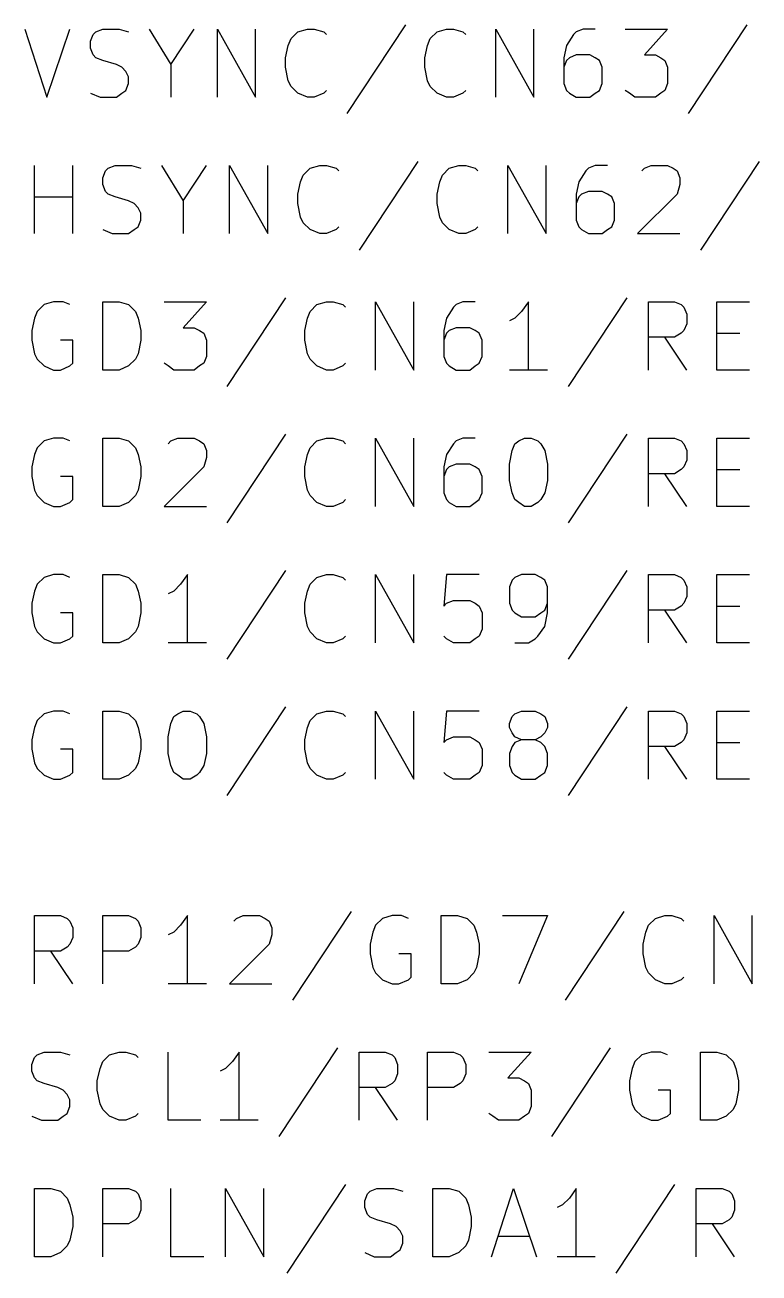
# Model space of a CAD drawing. Extents: x 10 to 287, y -200 to -10.
# Drawn here: x 55.75 to 69.42, y -78.36 to -55.12 of the extents above; entities that cross this region are included whole.
import ezdxf

# ---------------------------------------------------------------- set-up
doc = ezdxf.new("R2010")
doc.units = 0
doc.header["$MEASUREMENT"] = 0

msp = doc.modelspace()

# ---------------------------------------------------------------- linework, layer by layer
at = {"layer": 'Cyan 2'}
for p, q in [((55.753, -55.1942), (56.1594, -56.4642)), ((56.1594, -56.4642), (56.5912, -55.1942)), ((56.9722, -55.4228), (57.023, -55.2958)), ((57.023, -55.2958), (57.0738, -55.245)), ((57.0738, -55.245), (57.2008, -55.1942)), ((57.2008, -55.1942), (57.5056, -55.1942)), ((57.5056, -55.1942), (57.6834, -55.245)), ((58.0644, -55.1942), (58.4708, -55.8546)), ((58.4708, -55.8546), (58.9026, -55.1942)), ((59.3344, -56.4642), (59.3344, -55.1942)), ((59.3344, -55.1942), (60.0456, -56.4642)), ((60.0456, -56.4642), (60.0456, -55.1942)), ((60.706, -55.372), (60.833, -55.245)), ((60.833, -55.245), (61.0108, -55.1942)), ((61.0108, -55.1942), (61.1378, -55.1942)), ((61.1378, -55.1942), (61.3156, -55.245)), ((61.3156, -55.245), (61.3664, -55.2958)), ((62.8396, -55.118), (61.7474, -56.769)), ((63.2968, -55.372), (63.4238, -55.245)), ((63.4238, -55.245), (63.6016, -55.1942)), ((63.6016, -55.1942), (63.7286, -55.1942)), ((63.7286, -55.1942), (63.9064, -55.245)), ((63.9064, -55.245), (63.9572, -55.2958)), ((64.516, -56.4642), (64.516, -55.1942)), ((64.516, -55.1942), (65.2272, -56.4642)), ((65.2272, -56.4642), (65.2272, -55.1942)), ((65.9638, -55.2958), (65.8368, -55.499)), ((66.0146, -55.245), (65.9638, -55.2958)), ((66.1416, -55.1942), (66.0146, -55.245)), ((66.3702, -55.1942), (66.1416, -55.1942)), ((66.929, -55.1942), (67.7164, -55.1942)), ((67.7164, -55.1942), (67.2846, -55.6768)), ((69.1896, -55.118), (68.0974, -56.769)), ((56.9722, -55.5498), (56.9722, -55.4228)), ((60.6044, -55.7276), (60.6552, -55.499)), ((60.6552, -55.499), (60.706, -55.372)), ((63.1952, -55.7276), (63.246, -55.499)), ((63.246, -55.499), (63.2968, -55.372)), ((65.8368, -55.499), (65.786, -55.7276)), ((57.023, -55.6768), (56.9722, -55.5498)), ((57.0738, -55.7276), (57.023, -55.6768)), ((57.2008, -55.7784), (57.0738, -55.7276)), ((60.6044, -55.9054), (60.6044, -55.7276)), ((63.1952, -55.9054), (63.1952, -55.7276)), ((65.786, -55.7276), (65.786, -56.2102)), ((65.8876, -55.7276), (65.8368, -55.7784)), ((66.0146, -55.6768), (65.8876, -55.7276)), ((66.2686, -55.6768), (66.0146, -55.6768)), ((66.3702, -55.7276), (66.2686, -55.6768)), ((66.4464, -55.7784), (66.3702, -55.7276)), ((67.2846, -55.6768), (67.4878, -55.6768)), ((67.4878, -55.6768), (67.5894, -55.7276)), ((67.5894, -55.7276), (67.6656, -55.7784)), ((57.4548, -55.8546), (57.2008, -55.7784)), ((57.5564, -55.9054), (57.4548, -55.8546)), ((57.6326, -55.9816), (57.5564, -55.9054)), ((57.6834, -56.0832), (57.6326, -55.9816)), ((58.4708, -55.8546), (58.4708, -56.4642)), ((60.6552, -56.1594), (60.6044, -55.9054)), ((63.246, -56.1594), (63.1952, -55.9054)), ((65.8368, -55.7784), (65.786, -55.9054)), ((66.4972, -55.9054), (66.4464, -55.7784)), ((66.4972, -56.2102), (66.4972, -55.9054)), ((67.6656, -55.7784), (67.7164, -55.9054)), ((67.7164, -55.9054), (67.7164, -56.2102)), ((57.6326, -56.3372), (57.6834, -56.2102)), ((57.6834, -56.2102), (57.6834, -56.0832)), ((60.706, -56.261), (60.6552, -56.1594)), ((63.2968, -56.261), (63.246, -56.1594)), ((65.786, -56.2102), (65.8368, -56.3372)), ((66.4464, -56.3372), (66.4972, -56.2102)), ((67.7164, -56.2102), (67.6656, -56.3372)), ((56.9722, -56.388), (57.15, -56.4642)), ((57.15, -56.4642), (57.4548, -56.4642)), ((57.4548, -56.4642), (57.5564, -56.388)), ((57.5564, -56.388), (57.6326, -56.3372)), ((60.833, -56.388), (60.706, -56.261)), ((61.0108, -56.4642), (60.833, -56.388)), ((61.1378, -56.4642), (61.0108, -56.4642)), ((61.3156, -56.388), (61.1378, -56.4642)), ((61.3664, -56.3372), (61.3156, -56.388)), ((63.4238, -56.388), (63.2968, -56.261)), ((63.6016, -56.4642), (63.4238, -56.388)), ((63.7286, -56.4642), (63.6016, -56.4642)), ((63.9064, -56.388), (63.7286, -56.4642)), ((63.9572, -56.3372), (63.9064, -56.388)), ((65.8368, -56.3372), (65.8876, -56.388)), ((65.8876, -56.388), (66.0146, -56.4642)), ((66.0146, -56.4642), (66.2686, -56.4642)), ((66.2686, -56.4642), (66.3702, -56.388)), ((66.3702, -56.388), (66.4464, -56.3372)), ((67.0052, -56.388), (66.929, -56.3372)), ((67.1068, -56.4642), (67.0052, -56.388)), ((67.4878, -56.4642), (67.1068, -56.4642)), ((67.5894, -56.388), (67.4878, -56.4642)), ((67.6656, -56.3372), (67.5894, -56.388)), ((55.9308, -59.0042), (55.9308, -57.7342)), ((56.642, -59.0042), (56.642, -57.7342)), ((57.2008, -57.9628), (57.2516, -57.8358)), ((57.2516, -57.8358), (57.3024, -57.785)), ((57.3024, -57.785), (57.4294, -57.7342)), ((57.4294, -57.7342), (57.7342, -57.7342)), ((57.7342, -57.7342), (57.912, -57.785)), ((58.293, -57.7342), (58.6994, -58.3946)), ((58.6994, -58.3946), (59.1312, -57.7342)), ((59.563, -59.0042), (59.563, -57.7342)), ((59.563, -57.7342), (60.2742, -59.0042)), ((60.2742, -59.0042), (60.2742, -57.7342)), ((60.9346, -57.912), (61.0616, -57.785)), ((61.0616, -57.785), (61.2394, -57.7342)), ((61.2394, -57.7342), (61.3664, -57.7342)), ((61.3664, -57.7342), (61.5442, -57.785)), ((61.5442, -57.785), (61.595, -57.8358)), ((63.0682, -57.658), (61.976, -59.309)), ((63.5254, -57.912), (63.6524, -57.785)), ((63.6524, -57.785), (63.8302, -57.7342)), ((63.8302, -57.7342), (63.9572, -57.7342)), ((63.9572, -57.7342), (64.135, -57.785)), ((64.135, -57.785), (64.1858, -57.8358)), ((64.7446, -59.0042), (64.7446, -57.7342)), ((64.7446, -57.7342), (65.4558, -59.0042)), ((65.4558, -59.0042), (65.4558, -57.7342)), ((66.1924, -57.8358), (66.0654, -58.039)), ((66.2432, -57.785), (66.1924, -57.8358)), ((66.3702, -57.7342), (66.2432, -57.785)), ((66.5988, -57.7342), (66.3702, -57.7342)), ((67.2338, -57.8358), (67.2846, -57.785)), ((67.2846, -57.785), (67.4116, -57.7342)), ((67.4116, -57.7342), (67.7164, -57.7342)), ((67.7164, -57.7342), (67.818, -57.785)), ((67.818, -57.785), (67.8942, -57.8358)), ((67.8942, -57.8358), (67.945, -57.9628)), ((69.4182, -57.658), (68.326, -59.309)), ((57.2008, -58.0898), (57.2008, -57.9628)), ((57.2516, -58.2168), (57.2008, -58.0898)), ((60.833, -58.2676), (60.8838, -58.039)), ((60.8838, -58.039), (60.9346, -57.912)), ((63.4238, -58.2676), (63.4746, -58.039)), ((63.4746, -58.039), (63.5254, -57.912)), ((66.0654, -58.039), (66.0146, -58.2676)), ((67.945, -58.0898), (67.8942, -58.2676)), ((67.945, -57.9628), (67.945, -58.0898)), ((55.9308, -58.3184), (56.642, -58.3184)), ((57.3024, -58.2676), (57.2516, -58.2168)), ((57.4294, -58.3184), (57.3024, -58.2676)), ((57.6834, -58.3946), (57.4294, -58.3184)), ((60.833, -58.4454), (60.833, -58.2676)), ((63.4238, -58.4454), (63.4238, -58.2676)), ((66.0146, -58.2676), (66.0146, -58.7502)), ((66.0654, -58.3184), (66.0146, -58.4454)), ((66.1162, -58.2676), (66.0654, -58.3184)), ((66.2432, -58.2168), (66.1162, -58.2676)), ((66.4972, -58.2168), (66.2432, -58.2168)), ((66.5988, -58.2676), (66.4972, -58.2168)), ((66.675, -58.3184), (66.5988, -58.2676)), ((66.7258, -58.4454), (66.675, -58.3184)), ((67.8942, -58.2676), (67.1576, -59.0042)), ((57.785, -58.4454), (57.6834, -58.3946)), ((57.8612, -58.5216), (57.785, -58.4454)), ((57.912, -58.6232), (57.8612, -58.5216)), ((58.6994, -58.3946), (58.6994, -59.0042)), ((60.8838, -58.6994), (60.833, -58.4454)), ((63.4746, -58.6994), (63.4238, -58.4454)), ((66.7258, -58.7502), (66.7258, -58.4454)), ((57.8612, -58.8772), (57.912, -58.7502)), ((57.912, -58.7502), (57.912, -58.6232)), ((60.9346, -58.801), (60.8838, -58.6994)), ((63.5254, -58.801), (63.4746, -58.6994)), ((66.0146, -58.7502), (66.0654, -58.8772)), ((66.675, -58.8772), (66.7258, -58.7502)), ((57.2008, -58.928), (57.3786, -59.0042)), ((57.3786, -59.0042), (57.6834, -59.0042)), ((57.6834, -59.0042), (57.785, -58.928)), ((57.785, -58.928), (57.8612, -58.8772)), ((61.0616, -58.928), (60.9346, -58.801)), ((61.2394, -59.0042), (61.0616, -58.928)), ((61.3664, -59.0042), (61.2394, -59.0042)), ((61.5442, -58.928), (61.3664, -59.0042)), ((61.595, -58.8772), (61.5442, -58.928)), ((63.6524, -58.928), (63.5254, -58.801)), ((63.8302, -59.0042), (63.6524, -58.928)), ((63.9572, -59.0042), (63.8302, -59.0042)), ((64.135, -58.928), (63.9572, -59.0042)), ((64.1858, -58.8772), (64.135, -58.928)), ((66.0654, -58.8772), (66.1162, -58.928)), ((66.1162, -58.928), (66.2432, -59.0042)), ((66.2432, -59.0042), (66.4972, -59.0042)), ((66.4972, -59.0042), (66.5988, -58.928)), ((66.5988, -58.928), (66.675, -58.8772)), ((67.1576, -59.0042), (67.945, -59.0042)), ((56.1086, -60.325), (55.9816, -60.452)), ((56.2864, -60.2742), (56.1086, -60.325)), ((56.4642, -60.2742), (56.2864, -60.2742)), ((56.5912, -60.325), (56.4642, -60.2742)), ((57.2008, -61.5442), (57.2008, -60.2742)), ((57.2008, -60.2742), (57.5056, -60.2742)), ((57.5056, -60.2742), (57.6834, -60.325)), ((57.6834, -60.325), (57.8104, -60.452)), ((58.3438, -60.2742), (59.1312, -60.2742)), ((59.1312, -60.2742), (58.6994, -60.7568)), ((60.6044, -60.198), (59.5122, -61.849)), ((61.0616, -60.452), (61.1886, -60.325)), ((61.1886, -60.325), (61.3664, -60.2742)), ((61.3664, -60.2742), (61.4934, -60.2742)), ((61.4934, -60.2742), (61.6712, -60.325)), ((61.6712, -60.325), (61.722, -60.3758)), ((62.2808, -61.5442), (62.2808, -60.2742)), ((62.2808, -60.2742), (62.992, -61.5442)), ((62.992, -61.5442), (62.992, -60.2742)), ((63.7286, -60.3758), (63.6016, -60.579)), ((63.7794, -60.325), (63.7286, -60.3758)), ((63.9064, -60.2742), (63.7794, -60.325)), ((64.135, -60.2742), (63.9064, -60.2742)), ((65.1256, -60.2742), (64.9986, -60.452)), ((65.1256, -61.5442), (65.1256, -60.2742)), ((66.9544, -60.198), (65.8622, -61.849)), ((67.3608, -61.5442), (67.3608, -60.2742)), ((67.3608, -60.2742), (67.8434, -60.2742)), ((67.8434, -60.2742), (67.9704, -60.325)), ((67.9704, -60.325), (68.0212, -60.3758)), ((68.0212, -60.3758), (68.072, -60.5028)), ((68.6308, -61.5442), (68.6308, -60.2742)), ((68.6308, -60.2742), (69.2404, -60.2742)), ((55.9308, -60.579), (55.88, -60.8076)), ((55.9816, -60.452), (55.9308, -60.579)), ((57.8104, -60.452), (57.8612, -60.579)), ((57.8612, -60.579), (57.912, -60.8076)), ((60.96, -60.8076), (61.0108, -60.579)), ((61.0108, -60.579), (61.0616, -60.452)), ((63.6016, -60.579), (63.5508, -60.8076)), ((64.8716, -60.579), (64.77, -60.6298)), ((64.9986, -60.452), (64.8716, -60.579)), ((68.072, -60.5028), (68.072, -60.6806)), ((55.88, -60.8076), (55.88, -60.9854)), ((57.912, -60.8076), (57.912, -60.9854)), ((58.6994, -60.7568), (58.9026, -60.7568)), ((58.9026, -60.7568), (59.0042, -60.8076)), ((59.0042, -60.8076), (59.0804, -60.8584)), ((59.0804, -60.8584), (59.1312, -60.9854)), ((60.96, -60.9854), (60.96, -60.8076)), ((63.5508, -60.8076), (63.5508, -61.2902)), ((63.6016, -60.8584), (63.5508, -60.9854)), ((63.6524, -60.8076), (63.6016, -60.8584)), ((63.7794, -60.7568), (63.6524, -60.8076)), ((64.0334, -60.7568), (63.7794, -60.7568)), ((64.135, -60.8076), (64.0334, -60.7568)), ((64.2112, -60.8584), (64.135, -60.8076)), ((64.262, -60.9854), (64.2112, -60.8584)), ((67.9704, -60.8584), (67.8434, -60.9346)), ((68.0212, -60.8076), (67.9704, -60.8584)), ((68.072, -60.6806), (68.0212, -60.8076)), ((68.6308, -60.8584), (69.0626, -60.8584)), ((55.88, -60.9854), (55.9308, -61.2394)), ((56.642, -60.9854), (56.4134, -60.9854)), ((56.642, -61.4172), (56.642, -60.9854)), ((57.912, -60.9854), (57.8612, -61.2394)), ((59.1312, -60.9854), (59.1312, -61.2902)), ((61.0108, -61.2394), (60.96, -60.9854)), ((64.262, -61.2902), (64.262, -60.9854)), ((67.8434, -60.9346), (67.3608, -60.9346)), ((68.072, -61.5442), (67.6656, -60.9346)), ((55.9308, -61.2394), (55.9816, -61.341)), ((55.9816, -61.341), (56.1086, -61.468)), ((57.8104, -61.341), (57.6834, -61.468)), ((57.8612, -61.2394), (57.8104, -61.341)), ((59.1312, -61.2902), (59.0804, -61.4172)), ((61.0616, -61.341), (61.0108, -61.2394)), ((61.1886, -61.468), (61.0616, -61.341)), ((63.5508, -61.2902), (63.6016, -61.4172)), ((64.2112, -61.4172), (64.262, -61.2902)), ((56.1086, -61.468), (56.2864, -61.5442)), ((56.2864, -61.5442), (56.4134, -61.5442)), ((56.4134, -61.5442), (56.5912, -61.468)), ((56.5912, -61.468), (56.642, -61.4172)), ((57.5056, -61.5442), (57.2008, -61.5442)), ((57.6834, -61.468), (57.5056, -61.5442)), ((58.42, -61.468), (58.3438, -61.4172)), ((58.5216, -61.5442), (58.42, -61.468)), ((58.9026, -61.5442), (58.5216, -61.5442)), ((59.0042, -61.468), (58.9026, -61.5442)), ((59.0804, -61.4172), (59.0042, -61.468)), ((61.3664, -61.5442), (61.1886, -61.468)), ((61.4934, -61.5442), (61.3664, -61.5442)), ((61.6712, -61.468), (61.4934, -61.5442)), ((61.722, -61.4172), (61.6712, -61.468)), ((63.6016, -61.4172), (63.6524, -61.468)), ((63.6524, -61.468), (63.7794, -61.5442)), ((63.7794, -61.5442), (64.0334, -61.5442)), ((64.0334, -61.5442), (64.135, -61.468)), ((64.135, -61.468), (64.2112, -61.4172)), ((65.4812, -61.5442), (64.77, -61.5442)), ((69.2404, -61.5442), (68.6308, -61.5442)), ((60.6044, -62.738), (59.5122, -64.389)), ((66.9544, -62.738), (65.8622, -64.389)), ((56.1086, -62.865), (55.9816, -62.992)), ((56.2864, -62.8142), (56.1086, -62.865)), ((56.4642, -62.8142), (56.2864, -62.8142)), ((56.5912, -62.865), (56.4642, -62.8142)), ((57.2008, -64.0842), (57.2008, -62.8142)), ((57.2008, -62.8142), (57.5056, -62.8142)), ((57.5056, -62.8142), (57.6834, -62.865)), ((57.6834, -62.865), (57.8104, -62.992)), ((58.42, -62.9158), (58.4708, -62.865)), ((58.4708, -62.865), (58.5978, -62.8142)), ((58.5978, -62.8142), (58.9026, -62.8142)), ((58.9026, -62.8142), (59.0042, -62.865)), ((59.0042, -62.865), (59.0804, -62.9158)), ((59.0804, -62.9158), (59.1312, -63.0428)), ((61.0616, -62.992), (61.1886, -62.865)), ((61.1886, -62.865), (61.3664, -62.8142)), ((61.3664, -62.8142), (61.4934, -62.8142)), ((61.4934, -62.8142), (61.6712, -62.865)), ((61.6712, -62.865), (61.722, -62.9158)), ((62.2808, -64.0842), (62.2808, -62.8142)), ((62.2808, -62.8142), (62.992, -64.0842)), ((62.992, -64.0842), (62.992, -62.8142)), ((63.7286, -62.9158), (63.6016, -63.119)), ((63.7794, -62.865), (63.7286, -62.9158)), ((63.9064, -62.8142), (63.7794, -62.865)), ((64.135, -62.8142), (63.9064, -62.8142)), ((64.8208, -63.0428), (64.8716, -62.9158)), ((64.8716, -62.9158), (64.9478, -62.865)), ((64.9478, -62.865), (65.0494, -62.8142)), ((65.0494, -62.8142), (65.1764, -62.8142)), ((65.1764, -62.8142), (65.3034, -62.865)), ((65.3034, -62.865), (65.3542, -62.9158)), ((65.3542, -62.9158), (65.4304, -63.0428)), ((67.3608, -64.0842), (67.3608, -62.8142)), ((67.3608, -62.8142), (67.8434, -62.8142)), ((67.8434, -62.8142), (67.9704, -62.865)), ((67.9704, -62.865), (68.0212, -62.9158)), ((68.0212, -62.9158), (68.072, -63.0428)), ((68.6308, -64.0842), (68.6308, -62.8142)), ((68.6308, -62.8142), (69.2404, -62.8142)), ((55.9308, -63.119), (55.88, -63.3476)), ((55.9816, -62.992), (55.9308, -63.119)), ((57.8104, -62.992), (57.8612, -63.119)), ((57.8612, -63.119), (57.912, -63.3476)), ((59.1312, -63.1698), (59.0804, -63.3476)), ((59.1312, -63.0428), (59.1312, -63.1698)), ((60.96, -63.3476), (61.0108, -63.119)), ((61.0108, -63.119), (61.0616, -62.992)), ((63.6016, -63.119), (63.5508, -63.3476)), ((64.77, -63.2968), (64.8208, -63.0428)), ((65.4304, -63.0428), (65.4812, -63.2968)), ((68.072, -63.0428), (68.072, -63.2206)), ((55.88, -63.3476), (55.88, -63.5254)), ((57.912, -63.3476), (57.912, -63.5254)), ((59.0804, -63.3476), (58.3438, -64.0842)), ((60.96, -63.5254), (60.96, -63.3476)), ((63.5508, -63.3476), (63.5508, -63.8302)), ((63.6016, -63.3984), (63.5508, -63.5254)), ((63.6524, -63.3476), (63.6016, -63.3984)), ((63.7794, -63.2968), (63.6524, -63.3476)), ((64.0334, -63.2968), (63.7794, -63.2968)), ((64.135, -63.3476), (64.0334, -63.2968)), ((64.2112, -63.3984), (64.135, -63.3476)), ((64.262, -63.5254), (64.2112, -63.3984)), ((64.77, -63.6016), (64.77, -63.2968)), ((65.4812, -63.2968), (65.4812, -63.6016)), ((67.9704, -63.3984), (67.8434, -63.4746)), ((68.0212, -63.3476), (67.9704, -63.3984)), ((68.072, -63.2206), (68.0212, -63.3476)), ((68.6308, -63.3984), (69.0626, -63.3984)), ((55.88, -63.5254), (55.9308, -63.7794)), ((56.642, -63.5254), (56.4134, -63.5254)), ((56.642, -63.9572), (56.642, -63.5254)), ((57.912, -63.5254), (57.8612, -63.7794)), ((61.0108, -63.7794), (60.96, -63.5254)), ((64.262, -63.8302), (64.262, -63.5254)), ((64.8208, -63.8302), (64.77, -63.6016)), ((65.4812, -63.6016), (65.4304, -63.8302)), ((67.8434, -63.4746), (67.3608, -63.4746)), ((68.072, -64.0842), (67.6656, -63.4746)), ((55.9308, -63.7794), (55.9816, -63.881)), ((55.9816, -63.881), (56.1086, -64.008)), ((57.8104, -63.881), (57.6834, -64.008)), ((57.8612, -63.7794), (57.8104, -63.881)), ((61.0616, -63.881), (61.0108, -63.7794)), ((61.1886, -64.008), (61.0616, -63.881)), ((63.5508, -63.8302), (63.6016, -63.9572)), ((64.2112, -63.9572), (64.262, -63.8302)), ((64.8716, -63.9572), (64.8208, -63.8302)), ((65.4304, -63.8302), (65.3542, -63.9572)), ((56.1086, -64.008), (56.2864, -64.0842)), ((56.2864, -64.0842), (56.4134, -64.0842)), ((56.4134, -64.0842), (56.5912, -64.008)), ((56.5912, -64.008), (56.642, -63.9572)), ((57.5056, -64.0842), (57.2008, -64.0842)), ((57.6834, -64.008), (57.5056, -64.0842)), ((58.3438, -64.0842), (59.1312, -64.0842)), ((61.3664, -64.0842), (61.1886, -64.008)), ((61.4934, -64.0842), (61.3664, -64.0842)), ((61.6712, -64.008), (61.4934, -64.0842)), ((61.722, -63.9572), (61.6712, -64.008)), ((63.6016, -63.9572), (63.6524, -64.008)), ((63.6524, -64.008), (63.7794, -64.0842)), ((63.7794, -64.0842), (64.0334, -64.0842)), ((64.0334, -64.0842), (64.135, -64.008)), ((64.135, -64.008), (64.2112, -63.9572)), ((64.9478, -64.008), (64.8716, -63.9572)), ((65.0494, -64.0842), (64.9478, -64.008)), ((65.1764, -64.0842), (65.0494, -64.0842)), ((65.3034, -64.008), (65.1764, -64.0842)), ((65.3542, -63.9572), (65.3034, -64.008)), ((69.2404, -64.0842), (68.6308, -64.0842)), ((60.6044, -65.278), (59.5122, -66.929)), ((66.9544, -65.278), (65.8622, -66.929)), ((55.9816, -65.532), (55.9308, -65.659)), ((56.1086, -65.405), (55.9816, -65.532)), ((56.2864, -65.3542), (56.1086, -65.405)), ((56.4642, -65.3542), (56.2864, -65.3542)), ((56.5912, -65.405), (56.4642, -65.3542)), ((57.2008, -66.6242), (57.2008, -65.3542)), ((57.2008, -65.3542), (57.5056, -65.3542)), ((57.5056, -65.3542), (57.6834, -65.405)), ((57.6834, -65.405), (57.8104, -65.532)), ((57.8104, -65.532), (57.8612, -65.659)), ((58.6486, -65.532), (58.5216, -65.659)), ((58.7756, -65.3542), (58.6486, -65.532)), ((58.7756, -66.6242), (58.7756, -65.3542)), ((61.0108, -65.659), (61.0616, -65.532)), ((61.0616, -65.532), (61.1886, -65.405)), ((61.1886, -65.405), (61.3664, -65.3542)), ((61.3664, -65.3542), (61.4934, -65.3542)), ((61.4934, -65.3542), (61.6712, -65.405)), ((61.6712, -65.405), (61.722, -65.4558)), ((62.2808, -66.6242), (62.2808, -65.3542)), ((62.2808, -65.3542), (62.992, -66.6242)), ((62.992, -66.6242), (62.992, -65.3542)), ((63.6016, -65.3542), (63.5508, -65.9384)), ((64.2112, -65.3542), (63.6016, -65.3542)), ((64.8208, -65.4558), (64.77, -65.5828)), ((64.8716, -65.405), (64.8208, -65.4558)), ((64.9986, -65.3542), (64.8716, -65.405)), ((65.2526, -65.3542), (64.9986, -65.3542)), ((65.3542, -65.405), (65.2526, -65.3542)), ((65.4304, -65.4558), (65.3542, -65.405)), ((65.4812, -65.5828), (65.4304, -65.4558)), ((67.3608, -66.6242), (67.3608, -65.3542)), ((67.3608, -65.3542), (67.8434, -65.3542)), ((67.8434, -65.3542), (67.9704, -65.405)), ((67.9704, -65.405), (68.0212, -65.4558)), ((68.0212, -65.4558), (68.072, -65.5828)), ((68.6308, -66.6242), (68.6308, -65.3542)), ((68.6308, -65.3542), (69.2404, -65.3542)), ((55.9308, -65.659), (55.88, -65.8876)), ((57.8612, -65.659), (57.912, -65.8876)), ((58.5216, -65.659), (58.42, -65.7098)), ((60.96, -65.8876), (61.0108, -65.659)), ((64.77, -65.5828), (64.77, -65.8876)), ((65.4812, -66.0654), (65.4812, -65.5828)), ((68.072, -65.7606), (68.0212, -65.8876)), ((68.072, -65.5828), (68.072, -65.7606)), ((55.88, -65.8876), (55.88, -66.0654)), ((57.912, -65.8876), (57.912, -66.0654)), ((60.96, -66.0654), (60.96, -65.8876)), ((63.5508, -65.9384), (63.6016, -65.8876)), ((63.6016, -65.8876), (63.7286, -65.8368)), ((63.7286, -65.8368), (64.0334, -65.8368)), ((64.0334, -65.8368), (64.135, -65.8876)), ((64.135, -65.8876), (64.2112, -65.9384)), ((64.2112, -65.9384), (64.262, -66.0654)), ((64.77, -65.8876), (64.8208, -66.0146)), ((65.4304, -66.0146), (65.4812, -65.8876)), ((67.9704, -65.9384), (67.8434, -66.0146)), ((68.0212, -65.8876), (67.9704, -65.9384)), ((68.6308, -65.9384), (69.0626, -65.9384)), ((55.88, -66.0654), (55.9308, -66.3194)), ((56.642, -66.0654), (56.4134, -66.0654)), ((56.642, -66.4972), (56.642, -66.0654)), ((57.912, -66.0654), (57.8612, -66.3194)), ((61.0108, -66.3194), (60.96, -66.0654)), ((64.262, -66.0654), (64.262, -66.3702)), ((64.8208, -66.0146), (64.8716, -66.0654)), ((64.8716, -66.0654), (64.9986, -66.1416)), ((64.9986, -66.1416), (65.2526, -66.1416)), ((65.2526, -66.1416), (65.3542, -66.0654)), ((65.3542, -66.0654), (65.4304, -66.0146)), ((65.4304, -66.3194), (65.4812, -66.0654)), ((67.8434, -66.0146), (67.3608, -66.0146)), ((68.072, -66.6242), (67.6656, -66.0146)), ((55.9308, -66.3194), (55.9816, -66.421)), ((55.9816, -66.421), (56.1086, -66.548)), ((57.8104, -66.421), (57.6834, -66.548)), ((57.8612, -66.3194), (57.8104, -66.421)), ((61.0616, -66.421), (61.0108, -66.3194)), ((61.1886, -66.548), (61.0616, -66.421)), ((64.262, -66.3702), (64.2112, -66.4972)), ((65.3034, -66.4972), (65.4304, -66.3194)), ((56.1086, -66.548), (56.2864, -66.6242)), ((56.2864, -66.6242), (56.4134, -66.6242)), ((56.4134, -66.6242), (56.5912, -66.548)), ((56.5912, -66.548), (56.642, -66.4972)), ((57.5056, -66.6242), (57.2008, -66.6242)), ((57.6834, -66.548), (57.5056, -66.6242)), ((59.1312, -66.6242), (58.42, -66.6242)), ((61.3664, -66.6242), (61.1886, -66.548)), ((61.4934, -66.6242), (61.3664, -66.6242)), ((61.6712, -66.548), (61.4934, -66.6242)), ((61.722, -66.4972), (61.6712, -66.548)), ((63.6016, -66.548), (63.5508, -66.4972)), ((63.7286, -66.6242), (63.6016, -66.548)), ((64.0334, -66.6242), (63.7286, -66.6242)), ((64.135, -66.548), (64.0334, -66.6242)), ((64.2112, -66.4972), (64.135, -66.548)), ((64.8716, -66.6242), (65.1256, -66.6242)), ((65.1256, -66.6242), (65.2526, -66.548)), ((65.2526, -66.548), (65.3034, -66.4972)), ((69.2404, -66.6242), (68.6308, -66.6242)), ((60.6044, -67.818), (59.5122, -69.469)), ((66.9544, -67.818), (65.8622, -69.469)), ((55.9816, -68.072), (55.9308, -68.199)), ((56.1086, -67.945), (55.9816, -68.072)), ((56.2864, -67.8942), (56.1086, -67.945)), ((56.4642, -67.8942), (56.2864, -67.8942)), ((56.5912, -67.945), (56.4642, -67.8942)), ((57.2008, -69.1642), (57.2008, -67.8942)), ((57.2008, -67.8942), (57.5056, -67.8942)), ((57.5056, -67.8942), (57.6834, -67.945)), ((57.6834, -67.945), (57.8104, -68.072)), ((57.8104, -68.072), (57.8612, -68.199)), ((58.4708, -68.1228), (58.5216, -67.9958)), ((58.5216, -67.9958), (58.5978, -67.945)), ((58.5978, -67.945), (58.6994, -67.8942)), ((58.6994, -67.8942), (58.8264, -67.8942)), ((58.8264, -67.8942), (58.9534, -67.945)), ((58.9534, -67.945), (59.0042, -67.9958)), ((59.0042, -67.9958), (59.0804, -68.1228)), ((61.0108, -68.199), (61.0616, -68.072)), ((61.0616, -68.072), (61.1886, -67.945)), ((61.1886, -67.945), (61.3664, -67.8942)), ((61.3664, -67.8942), (61.4934, -67.8942)), ((61.4934, -67.8942), (61.6712, -67.945)), ((61.6712, -67.945), (61.722, -67.9958)), ((62.2808, -69.1642), (62.2808, -67.8942)), ((62.2808, -67.8942), (62.992, -69.1642)), ((62.992, -69.1642), (62.992, -67.8942)), ((63.6016, -67.8942), (63.5508, -68.4784)), ((64.2112, -67.8942), (63.6016, -67.8942)), ((64.77, -68.1228), (64.8208, -67.9958)), ((64.8208, -67.9958), (64.8716, -67.945)), ((64.8716, -67.945), (64.9986, -67.8942)), ((64.9986, -67.8942), (65.2526, -67.8942)), ((65.2526, -67.8942), (65.3542, -67.945)), ((65.3542, -67.945), (65.4304, -67.9958)), ((65.4304, -67.9958), (65.4812, -68.1228)), ((67.3608, -69.1642), (67.3608, -67.8942)), ((67.3608, -67.8942), (67.8434, -67.8942)), ((67.8434, -67.8942), (67.9704, -67.945)), ((67.9704, -67.945), (68.0212, -67.9958)), ((68.0212, -67.9958), (68.072, -68.1228)), ((68.6308, -69.1642), (68.6308, -67.8942)), ((68.6308, -67.8942), (69.2404, -67.8942)), ((55.9308, -68.199), (55.88, -68.4276)), ((57.8612, -68.199), (57.912, -68.4276)), ((58.42, -68.3768), (58.4708, -68.1228)), ((59.0804, -68.1228), (59.1312, -68.3768)), ((60.96, -68.4276), (61.0108, -68.199)), ((64.77, -68.199), (64.77, -68.1228)), ((64.8208, -68.3006), (64.77, -68.199)), ((64.8716, -68.3768), (64.8208, -68.3006)), ((65.4304, -68.3006), (65.3542, -68.3768)), ((65.4812, -68.199), (65.4304, -68.3006)), ((65.4812, -68.1228), (65.4812, -68.199)), ((68.072, -68.3006), (68.0212, -68.4276)), ((68.072, -68.1228), (68.072, -68.3006)), ((55.88, -68.4276), (55.88, -68.6054)), ((57.912, -68.4276), (57.912, -68.6054)), ((58.42, -68.6816), (58.42, -68.3768)), ((59.1312, -68.3768), (59.1312, -68.6816)), ((60.96, -68.6054), (60.96, -68.4276)), ((63.5508, -68.4784), (63.6016, -68.4276)), ((63.6016, -68.4276), (63.7286, -68.3768)), ((63.7286, -68.3768), (64.0334, -68.3768)), ((64.0334, -68.3768), (64.135, -68.4276)), ((64.135, -68.4276), (64.2112, -68.4784)), ((64.2112, -68.4784), (64.262, -68.6054)), ((64.8208, -68.5546), (64.77, -68.6816)), ((64.8716, -68.4784), (64.8208, -68.5546)), ((64.9986, -68.4276), (64.8716, -68.3768)), ((64.9986, -68.4276), (64.8716, -68.4784)), ((65.2526, -68.4276), (64.9986, -68.4276)), ((65.3542, -68.3768), (65.2526, -68.4276)), ((65.3542, -68.4784), (65.2526, -68.4276)), ((65.4304, -68.5546), (65.3542, -68.4784)), ((65.4812, -68.6816), (65.4304, -68.5546)), ((67.8434, -68.5546), (67.3608, -68.5546)), ((68.072, -69.1642), (67.6656, -68.5546)), ((67.9704, -68.4784), (67.8434, -68.5546)), ((68.0212, -68.4276), (67.9704, -68.4784)), ((68.6308, -68.4784), (69.0626, -68.4784)), ((55.88, -68.6054), (55.9308, -68.8594)), ((56.642, -68.6054), (56.4134, -68.6054)), ((56.642, -69.0372), (56.642, -68.6054)), ((57.912, -68.6054), (57.8612, -68.8594)), ((58.4708, -68.9102), (58.42, -68.6816)), ((59.1312, -68.6816), (59.0804, -68.9102)), ((61.0108, -68.8594), (60.96, -68.6054)), ((64.262, -68.6054), (64.262, -68.9102)), ((64.77, -68.6816), (64.77, -68.9102)), ((65.4812, -68.9102), (65.4812, -68.6816)), ((55.9308, -68.8594), (55.9816, -68.961)), ((55.9816, -68.961), (56.1086, -69.088)), ((57.8104, -68.961), (57.6834, -69.088)), ((57.8612, -68.8594), (57.8104, -68.961)), ((58.5216, -69.0372), (58.4708, -68.9102)), ((59.0804, -68.9102), (59.0042, -69.0372)), ((61.0616, -68.961), (61.0108, -68.8594)), ((61.1886, -69.088), (61.0616, -68.961)), ((64.262, -68.9102), (64.2112, -69.0372)), ((64.77, -68.9102), (64.8208, -69.0372)), ((65.4304, -69.0372), (65.4812, -68.9102)), ((56.1086, -69.088), (56.2864, -69.1642)), ((56.2864, -69.1642), (56.4134, -69.1642)), ((56.4134, -69.1642), (56.5912, -69.088)), ((56.5912, -69.088), (56.642, -69.0372)), ((57.5056, -69.1642), (57.2008, -69.1642)), ((57.6834, -69.088), (57.5056, -69.1642)), ((58.5978, -69.088), (58.5216, -69.0372)), ((58.6994, -69.1642), (58.5978, -69.088)), ((58.8264, -69.1642), (58.6994, -69.1642)), ((58.9534, -69.088), (58.8264, -69.1642)), ((59.0042, -69.0372), (58.9534, -69.088)), ((61.3664, -69.1642), (61.1886, -69.088)), ((61.4934, -69.1642), (61.3664, -69.1642)), ((61.6712, -69.088), (61.4934, -69.1642)), ((61.722, -69.0372), (61.6712, -69.088)), ((63.6016, -69.088), (63.5508, -69.0372)), ((63.7286, -69.1642), (63.6016, -69.088)), ((64.0334, -69.1642), (63.7286, -69.1642)), ((64.135, -69.088), (64.0334, -69.1642)), ((64.2112, -69.0372), (64.135, -69.088)), ((64.8208, -69.0372), (64.8716, -69.088)), ((64.8716, -69.088), (64.9986, -69.1642)), ((64.9986, -69.1642), (65.2526, -69.1642)), ((65.2526, -69.1642), (65.3542, -69.088)), ((65.3542, -69.088), (65.4304, -69.0372)), ((69.2404, -69.1642), (68.6308, -69.1642)), ((55.9308, -72.9742), (55.9308, -71.7042)), ((55.9308, -71.7042), (56.4134, -71.7042)), ((56.4134, -71.7042), (56.5404, -71.755)), ((56.5404, -71.755), (56.5912, -71.8058)), ((56.5912, -71.8058), (56.642, -71.9328)), ((57.2008, -72.9742), (57.2008, -71.7042)), ((57.2008, -71.7042), (57.6834, -71.7042)), ((57.6834, -71.7042), (57.8104, -71.755)), ((57.8104, -71.755), (57.8612, -71.8058)), ((57.8612, -71.8058), (57.912, -71.9328)), ((58.7756, -71.7042), (58.6486, -71.882)), ((58.7756, -72.9742), (58.7756, -71.7042)), ((59.6392, -71.8058), (59.69, -71.755)), ((59.69, -71.755), (59.817, -71.7042)), ((59.817, -71.7042), (60.1218, -71.7042)), ((60.1218, -71.7042), (60.2234, -71.755)), ((60.2234, -71.755), (60.2996, -71.8058)), ((60.2996, -71.8058), (60.3504, -71.9328)), ((61.8236, -71.628), (60.7314, -73.279)), ((62.4078, -71.755), (62.2808, -71.882)), ((62.5856, -71.7042), (62.4078, -71.755)), ((62.7634, -71.7042), (62.5856, -71.7042)), ((62.8904, -71.755), (62.7634, -71.7042)), ((63.5, -72.9742), (63.5, -71.7042)), ((63.5, -71.7042), (63.8048, -71.7042)), ((63.8048, -71.7042), (63.9826, -71.755)), ((63.9826, -71.755), (64.1096, -71.882)), ((64.643, -71.7042), (65.4812, -71.7042)), ((65.4812, -71.7042), (64.9478, -72.9742)), ((66.9036, -71.628), (65.8114, -73.279)), ((67.3608, -71.882), (67.4878, -71.755)), ((67.4878, -71.755), (67.6656, -71.7042)), ((67.6656, -71.7042), (67.7926, -71.7042)), ((67.7926, -71.7042), (67.9704, -71.755)), ((67.9704, -71.755), (68.0212, -71.8058)), ((68.58, -72.9742), (68.58, -71.7042)), ((68.58, -71.7042), (69.2912, -72.9742)), ((69.2912, -72.9742), (69.2912, -71.7042)), ((56.642, -71.9328), (56.642, -72.1106)), ((57.912, -71.9328), (57.912, -72.1106)), ((58.5216, -72.009), (58.42, -72.0598)), ((58.6486, -71.882), (58.5216, -72.009)), ((60.3504, -71.9328), (60.3504, -72.0598)), ((62.23, -72.009), (62.1792, -72.2376)), ((62.2808, -71.882), (62.23, -72.009)), ((64.1096, -71.882), (64.1604, -72.009)), ((64.1604, -72.009), (64.2112, -72.2376)), ((67.2592, -72.2376), (67.31, -72.009)), ((67.31, -72.009), (67.3608, -71.882)), ((56.5912, -72.2376), (56.5404, -72.2884)), ((56.642, -72.1106), (56.5912, -72.2376)), ((57.8612, -72.2376), (57.8104, -72.2884)), ((57.912, -72.1106), (57.8612, -72.2376)), ((60.2996, -72.2376), (59.563, -72.9742)), ((60.3504, -72.0598), (60.2996, -72.2376)), ((62.1792, -72.2376), (62.1792, -72.4154)), ((64.2112, -72.2376), (64.2112, -72.4154)), ((67.2592, -72.4154), (67.2592, -72.2376)), ((56.4134, -72.3646), (55.9308, -72.3646)), ((56.642, -72.9742), (56.2356, -72.3646)), ((56.5404, -72.2884), (56.4134, -72.3646)), ((57.6834, -72.3646), (57.2008, -72.3646)), ((57.8104, -72.2884), (57.6834, -72.3646)), ((62.1792, -72.4154), (62.23, -72.6694)), ((62.9412, -72.4154), (62.7126, -72.4154)), ((62.9412, -72.8472), (62.9412, -72.4154)), ((64.2112, -72.4154), (64.1604, -72.6694)), ((67.31, -72.6694), (67.2592, -72.4154)), ((62.23, -72.6694), (62.2808, -72.771)), ((64.1604, -72.6694), (64.1096, -72.771)), ((67.3608, -72.771), (67.31, -72.6694)), ((59.1312, -72.9742), (58.42, -72.9742)), ((59.563, -72.9742), (60.3504, -72.9742)), ((62.2808, -72.771), (62.4078, -72.898)), ((62.4078, -72.898), (62.5856, -72.9742)), ((62.5856, -72.9742), (62.7126, -72.9742)), ((62.7126, -72.9742), (62.8904, -72.898)), ((62.8904, -72.898), (62.9412, -72.8472)), ((63.8048, -72.9742), (63.5, -72.9742)), ((63.9826, -72.898), (63.8048, -72.9742)), ((64.1096, -72.771), (63.9826, -72.898)), ((67.4878, -72.898), (67.3608, -72.771)), ((67.6656, -72.9742), (67.4878, -72.898)), ((67.7926, -72.9742), (67.6656, -72.9742)), ((67.9704, -72.898), (67.7926, -72.9742)), ((68.0212, -72.8472), (67.9704, -72.898)), ((55.88, -74.4728), (55.9308, -74.3458)), ((55.9308, -74.3458), (55.9816, -74.295)), ((55.9816, -74.295), (56.1086, -74.2442)), ((56.1086, -74.2442), (56.4134, -74.2442)), ((56.4134, -74.2442), (56.5912, -74.295)), ((57.2008, -74.422), (57.3278, -74.295)), ((57.3278, -74.295), (57.5056, -74.2442)), ((57.5056, -74.2442), (57.6326, -74.2442)), ((57.6326, -74.2442), (57.8104, -74.295)), ((57.8104, -74.295), (57.8612, -74.3458)), ((58.42, -75.5142), (58.42, -74.2442)), ((59.7408, -74.2442), (59.6138, -74.422)), ((59.7408, -75.5142), (59.7408, -74.2442)), ((61.5696, -74.168), (60.4774, -75.819)), ((61.976, -75.5142), (61.976, -74.2442)), ((61.976, -74.2442), (62.4586, -74.2442)), ((62.4586, -74.2442), (62.5856, -74.295)), ((62.5856, -74.295), (62.6364, -74.3458)), ((62.6364, -74.3458), (62.6872, -74.4728)), ((63.246, -75.5142), (63.246, -74.2442)), ((63.246, -74.2442), (63.7286, -74.2442)), ((63.7286, -74.2442), (63.8556, -74.295)), ((63.8556, -74.295), (63.9064, -74.3458)), ((63.9064, -74.3458), (63.9572, -74.4728)), ((64.389, -74.2442), (65.1764, -74.2442)), ((65.1764, -74.2442), (64.7446, -74.7268)), ((66.6496, -74.168), (65.5574, -75.819)), ((67.2338, -74.295), (67.1068, -74.422)), ((67.4116, -74.2442), (67.2338, -74.295)), ((67.5894, -74.2442), (67.4116, -74.2442)), ((67.7164, -74.295), (67.5894, -74.2442)), ((68.326, -75.5142), (68.326, -74.2442)), ((68.326, -74.2442), (68.6308, -74.2442)), ((68.6308, -74.2442), (68.8086, -74.295)), ((68.8086, -74.295), (68.9356, -74.422)), ((55.88, -74.5998), (55.88, -74.4728)), ((55.9308, -74.7268), (55.88, -74.5998)), ((57.0992, -74.7776), (57.15, -74.549)), ((57.15, -74.549), (57.2008, -74.422)), ((59.4868, -74.549), (59.3852, -74.5998)), ((59.6138, -74.422), (59.4868, -74.549)), ((62.6872, -74.4728), (62.6872, -74.6506)), ((63.9572, -74.4728), (63.9572, -74.6506)), ((67.056, -74.549), (67.0052, -74.7776)), ((67.1068, -74.422), (67.056, -74.549)), ((68.9356, -74.422), (68.9864, -74.549)), ((68.9864, -74.549), (69.0372, -74.7776)), ((55.9816, -74.7776), (55.9308, -74.7268)), ((56.1086, -74.8284), (55.9816, -74.7776)), ((56.3626, -74.9046), (56.1086, -74.8284)), ((57.0992, -74.9554), (57.0992, -74.7776)), ((62.5856, -74.8284), (62.4586, -74.9046)), ((62.6364, -74.7776), (62.5856, -74.8284)), ((62.6872, -74.6506), (62.6364, -74.7776)), ((63.8556, -74.8284), (63.7286, -74.9046)), ((63.9064, -74.7776), (63.8556, -74.8284)), ((63.9572, -74.6506), (63.9064, -74.7776)), ((64.7446, -74.7268), (64.9478, -74.7268)), ((64.9478, -74.7268), (65.0494, -74.7776)), ((65.0494, -74.7776), (65.1256, -74.8284)), ((65.1256, -74.8284), (65.1764, -74.9554)), ((67.0052, -74.7776), (67.0052, -74.9554)), ((69.0372, -74.7776), (69.0372, -74.9554)), ((56.4642, -74.9554), (56.3626, -74.9046)), ((56.5404, -75.0316), (56.4642, -74.9554)), ((56.5912, -75.1332), (56.5404, -75.0316)), ((57.15, -75.2094), (57.0992, -74.9554)), ((62.4586, -74.9046), (61.976, -74.9046)), ((62.6872, -75.5142), (62.2808, -74.9046)), ((63.7286, -74.9046), (63.246, -74.9046)), ((65.1764, -74.9554), (65.1764, -75.2602)), ((67.0052, -74.9554), (67.056, -75.2094)), ((67.7672, -74.9554), (67.5386, -74.9554)), ((67.7672, -75.3872), (67.7672, -74.9554)), ((69.0372, -74.9554), (68.9864, -75.2094)), ((56.5404, -75.3872), (56.5912, -75.2602)), ((56.5912, -75.2602), (56.5912, -75.1332)), ((57.2008, -75.311), (57.15, -75.2094)), ((65.1764, -75.2602), (65.1256, -75.3872)), ((67.056, -75.2094), (67.1068, -75.311)), ((68.9864, -75.2094), (68.9356, -75.311)), ((55.88, -75.438), (56.0578, -75.5142)), ((56.0578, -75.5142), (56.3626, -75.5142)), ((56.3626, -75.5142), (56.4642, -75.438)), ((56.4642, -75.438), (56.5404, -75.3872)), ((57.3278, -75.438), (57.2008, -75.311)), ((57.5056, -75.5142), (57.3278, -75.438)), ((57.6326, -75.5142), (57.5056, -75.5142)), ((57.8104, -75.438), (57.6326, -75.5142)), ((57.8612, -75.3872), (57.8104, -75.438)), ((59.0296, -75.5142), (58.42, -75.5142)), ((60.0964, -75.5142), (59.3852, -75.5142)), ((64.4652, -75.438), (64.389, -75.3872)), ((64.5668, -75.5142), (64.4652, -75.438)), ((64.9478, -75.5142), (64.5668, -75.5142)), ((65.0494, -75.438), (64.9478, -75.5142)), ((65.1256, -75.3872), (65.0494, -75.438)), ((67.1068, -75.311), (67.2338, -75.438)), ((67.2338, -75.438), (67.4116, -75.5142)), ((67.4116, -75.5142), (67.5386, -75.5142)), ((67.5386, -75.5142), (67.7164, -75.438)), ((67.7164, -75.438), (67.7672, -75.3872)), ((68.6308, -75.5142), (68.326, -75.5142)), ((68.8086, -75.438), (68.6308, -75.5142)), ((68.9356, -75.311), (68.8086, -75.438)), ((55.9308, -78.0542), (55.9308, -76.7842)), ((55.9308, -76.7842), (56.2356, -76.7842)), ((56.2356, -76.7842), (56.4134, -76.835)), ((56.4134, -76.835), (56.5404, -76.962)), ((57.2008, -78.0542), (57.2008, -76.7842)), ((57.2008, -76.7842), (57.6834, -76.7842)), ((57.6834, -76.7842), (57.8104, -76.835)), ((57.8104, -76.835), (57.8612, -76.8858)), ((57.8612, -76.8858), (57.912, -77.0128)), ((58.4708, -78.0542), (58.4708, -76.7842)), ((59.4868, -78.0542), (59.4868, -76.7842)), ((59.4868, -76.7842), (60.198, -78.0542)), ((60.198, -78.0542), (60.198, -76.7842)), ((61.722, -76.708), (60.6298, -78.359)), ((62.0776, -77.0128), (62.1284, -76.8858)), ((62.1284, -76.8858), (62.1792, -76.835)), ((62.1792, -76.835), (62.3062, -76.7842)), ((62.3062, -76.7842), (62.611, -76.7842)), ((62.611, -76.7842), (62.7888, -76.835)), ((63.3476, -78.0542), (63.3476, -76.7842)), ((63.3476, -76.7842), (63.6524, -76.7842)), ((63.6524, -76.7842), (63.8302, -76.835)), ((63.8302, -76.835), (63.9572, -76.962)), ((64.4398, -78.0542), (64.8462, -76.7842)), ((64.8462, -76.7842), (65.278, -78.0542)), ((66.0146, -76.7842), (65.8876, -76.962)), ((66.0146, -78.0542), (66.0146, -76.7842)), ((67.8434, -76.708), (66.7512, -78.359)), ((68.2498, -78.0542), (68.2498, -76.7842)), ((68.2498, -76.7842), (68.7324, -76.7842)), ((68.7324, -76.7842), (68.8594, -76.835)), ((68.8594, -76.835), (68.9102, -76.8858)), ((68.9102, -76.8858), (68.961, -77.0128)), ((56.5404, -76.962), (56.5912, -77.089)), ((56.5912, -77.089), (56.642, -77.3176)), ((57.912, -77.0128), (57.912, -77.1906)), ((62.0776, -77.1398), (62.0776, -77.0128)), ((62.1284, -77.2668), (62.0776, -77.1398)), ((63.9572, -76.962), (64.008, -77.089)), ((64.008, -77.089), (64.0588, -77.3176)), ((65.7606, -77.089), (65.659, -77.1398)), ((65.8876, -76.962), (65.7606, -77.089)), ((68.961, -77.0128), (68.961, -77.1906)), ((56.642, -77.3176), (56.642, -77.4954)), ((57.8104, -77.3684), (57.6834, -77.4446)), ((57.8612, -77.3176), (57.8104, -77.3684)), ((57.912, -77.1906), (57.8612, -77.3176)), ((62.1792, -77.3176), (62.1284, -77.2668)), ((62.3062, -77.3684), (62.1792, -77.3176)), ((62.5602, -77.4446), (62.3062, -77.3684)), ((64.0588, -77.3176), (64.0588, -77.4954)), ((68.8594, -77.3684), (68.7324, -77.4446)), ((68.9102, -77.3176), (68.8594, -77.3684)), ((68.961, -77.1906), (68.9102, -77.3176)), ((56.642, -77.4954), (56.5912, -77.7494)), ((57.6834, -77.4446), (57.2008, -77.4446)), ((62.6618, -77.4954), (62.5602, -77.4446)), ((62.738, -77.5716), (62.6618, -77.4954)), ((62.7888, -77.6732), (62.738, -77.5716)), ((64.0588, -77.4954), (64.008, -77.7494)), ((68.7324, -77.4446), (68.2498, -77.4446)), ((68.961, -78.0542), (68.5546, -77.4446)), ((56.5404, -77.851), (56.4134, -77.978)), ((56.5912, -77.7494), (56.5404, -77.851)), ((62.738, -77.9272), (62.7888, -77.8002)), ((62.7888, -77.8002), (62.7888, -77.6732)), ((63.9572, -77.851), (63.8302, -77.978)), ((64.008, -77.7494), (63.9572, -77.851)), ((64.5668, -77.6732), (65.151, -77.6732)), ((56.2356, -78.0542), (55.9308, -78.0542)), ((56.4134, -77.978), (56.2356, -78.0542)), ((59.0804, -78.0542), (58.4708, -78.0542)), ((62.0776, -77.978), (62.2554, -78.0542)), ((62.2554, -78.0542), (62.5602, -78.0542)), ((62.5602, -78.0542), (62.6618, -77.978)), ((62.6618, -77.978), (62.738, -77.9272)), ((63.6524, -78.0542), (63.3476, -78.0542)), ((63.8302, -77.978), (63.6524, -78.0542)), ((66.3702, -78.0542), (65.659, -78.0542))]:
    msp.add_line(p, q, dxfattribs=at)

doc.saveas('drawing.dxf')
